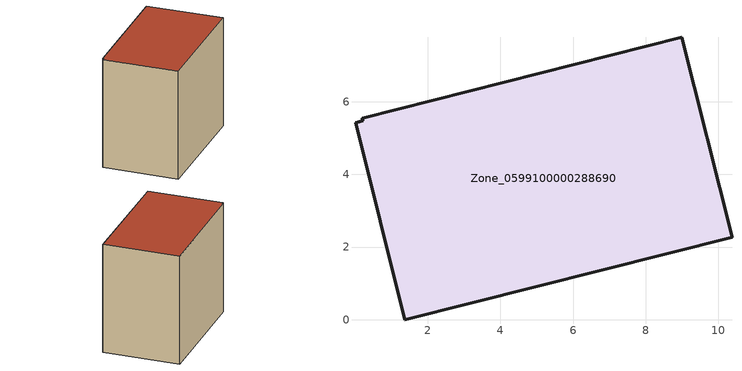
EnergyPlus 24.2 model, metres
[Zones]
Zone_0599100000288690
 floor ground (C_G): 0.02,5.42 0.22,5.47 0.2,5.54 8.99,7.77 10.37,2.27 1.38,0 z0
 wall outside (C_F): 10.37,2.27 8.99,7.77 0.2,5.54 0.22,5.47 0.02,5.42 1.38,0 10.37,2.27 z0:8.3
 roof outside (C_R): 0.22,5.47 0.02,5.42 1.38,0 10.37,2.27 8.99,7.77 0.2,5.54 z8.3
[BUILDING]
Pand.0599100000288690: North Axis=0; Terrain=City; Loads Convergence Tolerance Value=0.04; Temperature Convergence Tolerance Value=0.4; Solar Distribution=FullExterior; Maximum Number of Warmup Days=25; Minimum Number of Warmup Days=1
[Site:Location]
Rotterdam.The.Hague.AP_ZH_NLD Design_Conditions: Latitude=51.96; Longitude=4.45; Time Zone=1; Elevation=-4.5
[SITE:GROUNDTEMPERATURE:BUILDINGSURFACE]
18, 18, 18, 18, 18, 18, 18, 18, 18, 18, 18, 18
[MATERIAL] Thermal Absorptance=0.9; Solar Absorptance=0.7; Visible Absorptance=0.7
Name | Roughness | Thickness | Conductivity | Density | Specific Heat
G.TI.1975-1991 | MediumSmooth | 0.15 | 0.288461 | 540 | 1210
F.TI.1975-1991 | Rough | 0.3 | 0.230769 | 1920 | 840
R.TI.1975-1991 | MediumRough | 0.2 | 0.153846 | 1500 | 1000
[CONSTRUCTION]
C_G: G.TI.1975-1991
C_F: F.TI.1975-1991
C_R: R.TI.1975-1991
[ZONE]
Zone_0599100000288690: Type=1; Multiplier=1; Ceiling Height=Autocalculate; Volume=Autocalculate; Floor Area=autocalculate; Part of Total Floor Area=Yes
[ZONEINFILTRATION:DESIGNFLOWRATE]
Infil_Zone_0599100000288690: Zone or ZoneList or Space or SpaceList=Zone_0599100000288690; Schedule=AlwaysOn; Design Flow Rate Calculation Method=Flow/Area; Flow Rate per Floor Area=0.003; Constant Term Coefficient=1; Temperature Term Coefficient=0; Velocity Term Coefficient=0; Velocity Squared Term Coefficient=0
[HVACTEMPLATE:ZONE:IDEALLOADSAIRSYSTEM]
Zone_0599100000288690: Maximum Heating Supply Air Temperature=50; Minimum Cooling Supply Air Temperature=13; Maximum Heating Supply Air Humidity Ratio=0.0156; Minimum Cooling Supply Air Humidity Ratio=0.0077; Heating Limit=NoLimit; Cooling Limit=NoLimit; Dehumidification Control Type=ConstantSensibleHeatRatio; Cooling Sensible Heat Ratio=0.7; Dehumidification Setpoint=60; Humidification Control Type=None; Humidification Setpoint=30; Outdoor Air Method=None; Outdoor Air Flow Rate per Person=0.00944; Outdoor Air Flow Rate per Zone Floor Area=0; Outdoor Air Flow Rate per Zone=0; Demand Controlled Ventilation Type=None; Outdoor Air Economizer Type=NoEconomizer; Heat Recovery Type=None; Sensible Heat Recovery Effectiveness=0.7; Latent Heat Recovery Effectiveness=0.65
[ZONECONTROL:THERMOSTAT]
ThermostatControl_Zone_0599100000288690: Zone or ZoneList=Zone_0599100000288690; Control Type Schedule=DualSetpointControlType; Control 1=Thermostat_Zone_0599100000288690; Temperature Difference Between Cutout And Setpoint=0
[THERMOSTATSETPOINT:DUALSETPOINT]
Thermostat_Zone_0599100000288690: Heating Setpoint Temperature Schedule=HeatingSetpoint_Zone_0599100000288690; Cooling Setpoint Temperature Schedule=CoolingSetpoint_Zone_0599100000288690
[SCHEDULE:COMPACT]
HeatingSetpoint_Zone_0599100000288690: Through: 12/31, For: AllDays, Until: 24:00, 21
CoolingSetpoint_Zone_0599100000288690: Through: 12/31, For: AllDays, Until: 24:00, 24
DualSetpointControlType: Through: 12/31, For: AllDays, Until: 24:00, 4
AlwaysOn: Through: 12/31, For: AllDays, Until: 24:00, 1
